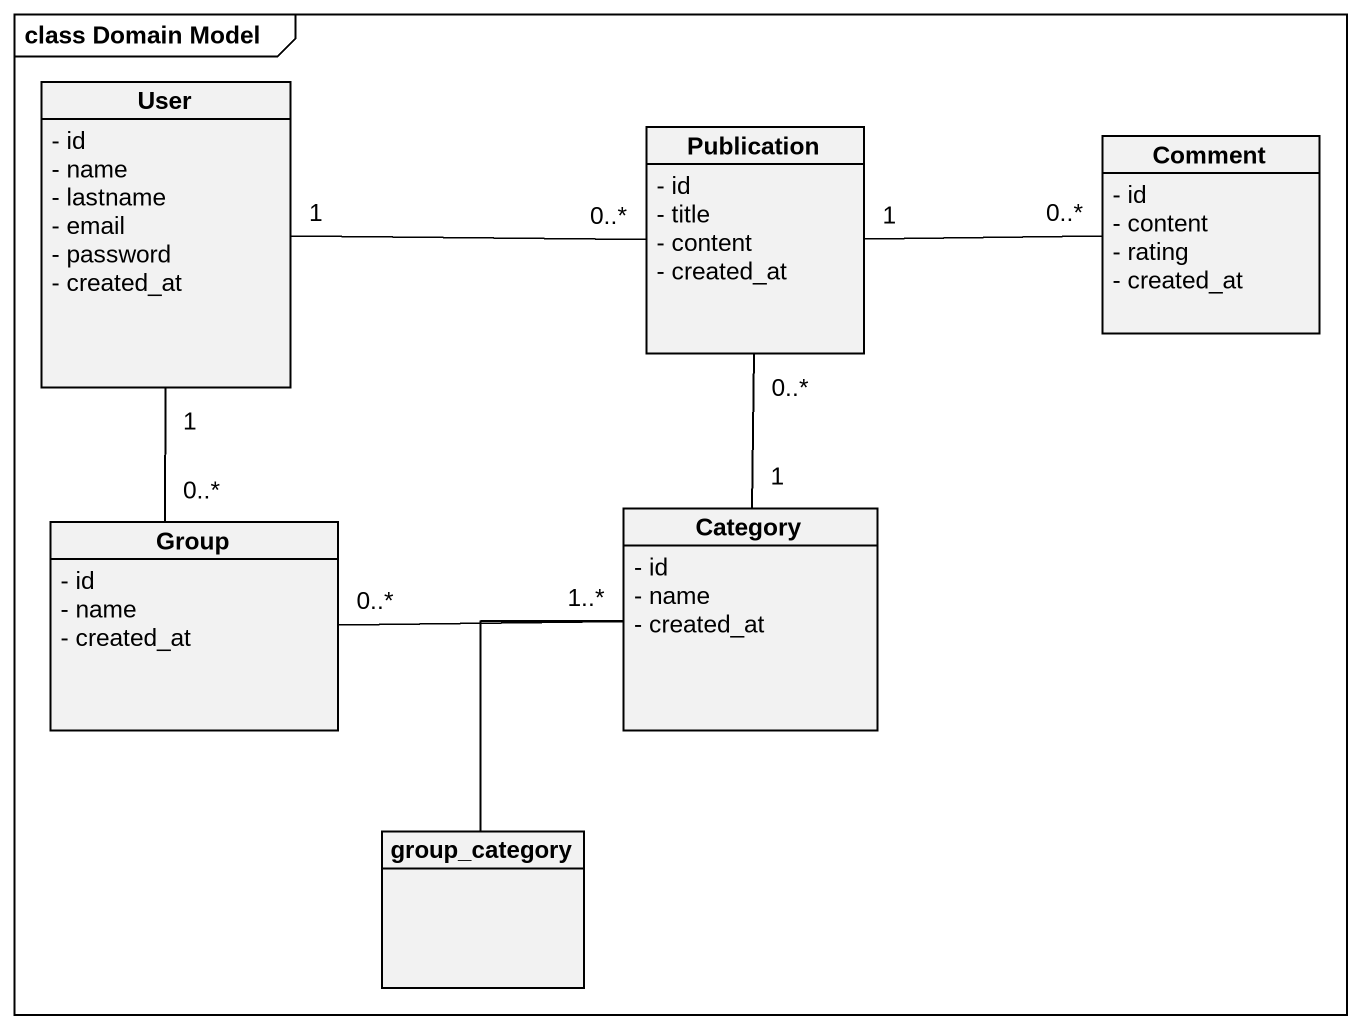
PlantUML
@startuml
mainframe class Domain Model
hide circle
hide empty members
skinparam classAttributeIconSize 0
class User {
  - id
  - name
  - lastname
  - email
  - password
  - created_at
}
class Publication {
  - id
  - title
  - content
  - created_at
}
class Comment {
  - id
  - content
  - rating
  - created_at
}
class "Group" as Group_ {
  - id
  - name
  - created_at
}
class Category {
  - id
  - name
  - created_at
}
class group_category
User "1" -right- "0..*" Publication
User "1" -- "0..*" Group_
Publication "0..*" -- "1" Category
Comment "0..*" -left- "1" Publication
Group_ "0..*" -right- "1..*" Category
group_category -up- Category
@enduml
